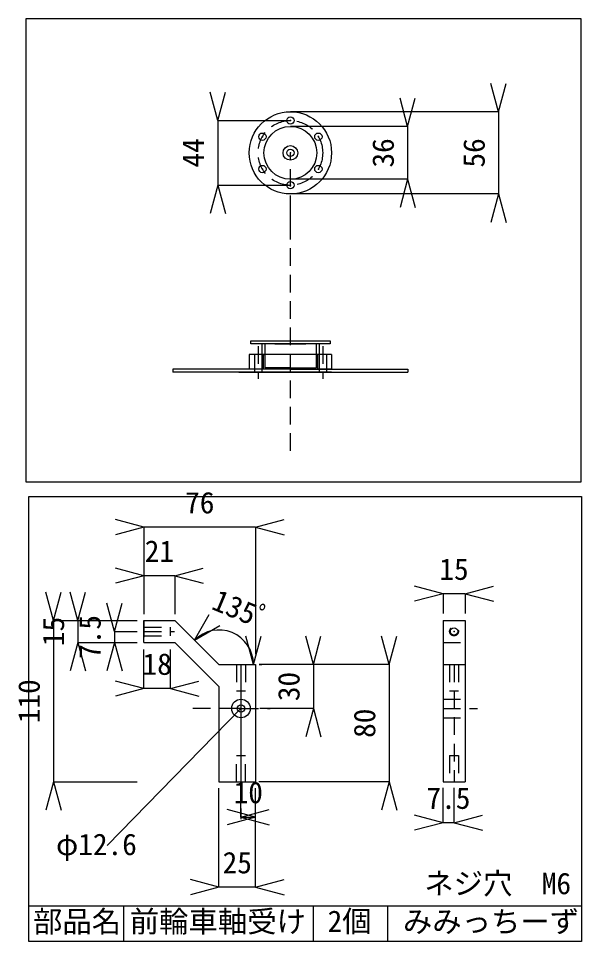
# Model space of a CAD drawing. Units: millimetres, scale not verified. Extents: x -7131 to 2872, y -1658 to 2951.
# Drawn here: x -4070 to -3687, y -1063 to -434 of the extents above; entities that cross this region are included whole.
import ezdxf
from ezdxf.enums import TextEntityAlignment as Align

# ---------------------------------------------------------------- set-up
doc = ezdxf.new("R2010")
doc.units = ezdxf.units.MM
doc.header["$LTSCALE"] = 10
doc.header["$PDMODE"] = 32
doc.header["$PDSIZE"] = 5
doc.linetypes.add('DASHED1', pattern=[1.8, 1.2, -0.6])
for name, color, linetype in [('0-0_ふれーむ', 7, 'Continuous'), ('0-4_車輪', 7, 'Continuous'), ('0-C_ブレーキ', 7, 'Continuous')]:
    doc.layers.add(name, color=color, linetype=linetype)
doc.styles.add('ＭＳ ゴシック', font='')
doc.styles.get('ＭＳ ゴシック').set_extended_font_data('MS Gothic')

msp = doc.modelspace()

# ---------------------------------------------------------------- linework, layer by layer
at = {"layer": '0-0_ふれーむ', "color": 4, "linetype": 'DASHED1'}
msp.add_line((-3918.37, -874.49), (-3918.37, -967.49), dxfattribs=at)
at = {"layer": '0-0_ふれーむ'}
msp.add_lwpolyline([(-4062.83, -760.03), (-3686.53, -760.03), (-3686.53, -1063.21), (-4062.83, -1063.21)], close=True, dxfattribs=at)
at = {"layer": '0-4_車輪', "linetype": 'DASHED1'}
for p, q in [((-3884.72, -729.04), (-3884.72, -526.04)), ((-3984.37, -848.99), (-3966.37, -848.99)), ((-3780.82, -859.49), (-3765.82, -859.49)), ((-3921.37, -874.49), (-3921.37, -892.49)), ((-3915.37, -874.49), (-3915.37, -892.49)), ((-3776.32, -874.49), (-3776.32, -892.49)), ((-3770.32, -874.49), (-3770.32, -892.49)), ((-3921.37, -892.49), (-3915.37, -892.49)), ((-3776.32, -892.49), (-3770.32, -892.49)), ((-3780.82, -898.19), (-3765.82, -898.19)), ((-3780.82, -910.79), (-3765.82, -910.79)), ((-3921.37, -954.49), (-3921.37, -936.49)), ((-3921.37, -936.49), (-3915.37, -936.49)), ((-3915.37, -954.49), (-3915.37, -936.49)), ((-3776.32, -936.49), (-3776.32, -954.49)), ((-3776.32, -936.49), (-3770.32, -936.49)), ((-3770.32, -936.49), (-3770.32, -954.49)), ((-3915.37, -954.49), (-3915.37, -942.49))]:
    msp.add_line(p, q, dxfattribs=at)
at = {"layer": '0-4_車輪', "color": 4, "linetype": 'DASHED1'}
for p, q in [((-3884.72, -574.84), (-3884.72, -557.79)), ((-3984.37, -851.99), (-3963.55, -851.99)), ((-3918.37, -874.49), (-3918.37, -954.49)), ((-3773.32, -874.49), (-3773.32, -954.49)), ((-3921.19, -904.49), (-3951.77, -904.49)), ((-3941.77, -904.49), (-3943.37, -904.49)), ((-3918.37, -904.49), (-3921.19, -904.49)), ((-3918.37, -904.49), (-3921.19, -904.49)), ((-3918.37, -904.49), (-3921.19, -904.49)), ((-3918.37, -904.49), (-3898.37, -904.49)), ((-3780.82, -904.49), (-3757.39, -904.49)), ((-3918.37, -954.49), (-3918.37, -979.75))]:
    msp.add_line(p, q, dxfattribs=at)
at = {"layer": '0-4_車輪'}
for p, q in [((-3904.22, -656.06), (-3904.22, -663.42)), ((-3902.22, -656.06), (-3902.22, -672.42)), ((-3874.23, -656.06), (-3895.23, -656.06)), ((-3895.22, -656.06), (-3874.22, -656.06)), ((-3867.22, -656.06), (-3867.22, -672.42)), ((-3865.22, -656.06), (-3865.22, -663.42)), ((-3857.72, -654.06), (-3857.72, -656.06)), ((-3904.22, -663.42), (-3902.22, -663.42)), ((-3865.22, -663.42), (-3867.22, -663.42)), ((-3984.37, -844.49), (-3984.37, -855.99)), ((-3984.37, -859.49), (-3984.37, -844.49)), ((-3984.37, -844.49), (-3963.37, -844.49)), ((-3963.37, -844.49), (-3933.37, -874.49)), ((-3780.82, -844.49), (-3780.82, -954.49)), ((-3780.82, -844.49), (-3765.82, -844.49)), ((-3765.82, -844.49), (-3765.82, -954.49)), ((-3933.37, -874.49), (-3908.37, -874.49)), ((-3918.37, -874.49), (-3918.37, -954.49)), ((-3908.37, -874.49), (-3908.37, -954.49)), ((-3908.37, -874.49), (-3908.37, -954.49)), ((-3780.82, -874.49), (-3765.82, -874.49)), ((-3933.37, -889.49), (-3933.37, -954.49)), ((-3918.37, -904.49), (-4009.46, -997.91)), ((-3933.37, -954.49), (-3908.37, -954.49)), ((-3933.37, -954.49), (-3908.37, -954.49)), ((-3927.83, -954.49), (-3909.16, -954.49)), ((-3686.53, -1039.16), (-4062.83, -1039.16)), ((-3998.29, -1039.16), (-3998.29, -1063.21)), ((-3869.29, -1039.16), (-3869.29, -1063.21)), ((-3818.65, -1039.16), (-3818.65, -1063.21))]:
    msp.add_line(p, q, dxfattribs=at)
at = {"layer": '0-4_車輪', "color": 4}
for p, q in [((-3984.37, -781.01), (-4003.69, -775.83)), ((-3908.37, -781.01), (-3889.05, -775.83)), ((-3984.37, -781.01), (-4003.69, -786.18)), ((-3908.37, -781.01), (-3984.37, -781.01)), ((-3984.37, -781.01), (-3984.37, -840.21)), ((-3908.37, -781.01), (-3889.05, -786.18)), ((-3908.37, -781.01), (-3908.37, -867.41)), ((-3984.37, -814.02), (-4003.69, -808.84)), ((-3963.37, -814.02), (-3944.05, -808.84)), ((-3984.37, -814.02), (-4003.69, -819.19)), ((-3963.37, -814.02), (-3984.37, -814.02)), ((-3984.37, -814.02), (-3984.37, -840.21)), ((-3963.37, -814.02), (-3944.05, -819.19)), ((-3963.37, -814.02), (-3963.37, -840.21)), ((-3780.82, -826.28), (-3800.14, -821.11)), ((-3765.82, -826.28), (-3746.5, -821.11)), ((-4045.94, -844.49), (-4051.12, -825.17)), ((-4045.94, -844.49), (-4040.77, -825.17)), ((-4029.35, -844.49), (-4034.53, -825.17)), ((-4029.35, -844.49), (-4024.17, -825.17)), ((-3780.82, -826.28), (-3800.14, -831.46)), ((-3765.82, -826.28), (-3780.82, -826.28)), ((-3780.82, -826.28), (-3780.82, -839.7)), ((-3765.82, -826.28), (-3746.5, -831.46)), ((-3765.82, -826.28), (-3765.82, -839.7)), ((-4004.46, -851.99), (-4009.64, -832.67)), ((-4004.46, -851.99), (-3999.29, -832.67)), ((-3949.98, -857.88), (-3939.98, -840.56)), ((-4045.94, -844.49), (-4045.94, -954.49)), ((-4045.94, -844.49), (-3989.05, -844.49)), ((-4029.35, -844.49), (-4029.35, -859.49)), ((-4029.35, -844.49), (-3989.05, -844.49)), ((-3949.98, -857.88), (-3932.66, -847.88)), ((-4004.46, -851.99), (-4004.46, -859.49)), ((-4004.46, -851.99), (-3989.05, -851.99)), ((-4029.35, -859.49), (-4034.53, -878.81)), ((-4029.35, -859.49), (-4024.17, -878.81)), ((-4029.35, -859.49), (-3989.05, -859.49)), ((-4004.46, -859.49), (-4009.64, -878.81)), ((-4004.46, -859.49), (-3999.29, -878.81)), ((-4004.46, -859.49), (-3989.05, -859.49)), ((-3909.89, -874.49), (-3915.07, -855.17)), ((-3909.89, -874.49), (-3904.71, -855.17)), ((-3869.09, -874.49), (-3874.27, -855.17)), ((-3869.09, -874.49), (-3863.92, -855.17)), ((-3817.54, -874.49), (-3822.71, -855.17)), ((-3817.54, -874.49), (-3812.36, -855.17)), ((-3984.37, -890.95), (-3984.37, -864.31)), ((-3966.37, -890.95), (-3966.37, -864.31)), ((-3817.54, -874.49), (-3905.87, -874.49)), ((-3905.87, -874.49), (-3904.18, -874.49)), ((-3883.57, -874.49), (-3900.29, -874.49)), ((-3869.09, -874.49), (-3869.09, -904.49)), ((-3817.54, -874.49), (-3817.54, -954.49)), ((-3984.37, -890.95), (-4003.69, -885.77)), ((-3966.37, -890.95), (-3947.05, -885.77)), ((-3984.37, -890.95), (-4003.69, -896.13)), ((-3966.37, -890.95), (-3984.37, -890.95)), ((-3966.37, -890.95), (-3947.05, -896.13)), ((-3869.09, -904.49), (-3905.49, -904.49)), ((-3869.09, -904.49), (-3874.27, -923.81)), ((-3869.09, -904.49), (-3863.92, -923.81)), ((-4045.94, -954.49), (-4051.12, -973.81)), ((-4045.94, -954.49), (-4040.77, -973.81)), ((-4045.94, -954.49), (-3989.05, -954.49)), ((-3918.37, -978.45), (-3918.37, -954.49)), ((-3817.54, -954.49), (-3906.26, -954.49)), ((-3883.57, -954.49), (-3906.26, -954.49)), ((-3817.54, -954.49), (-3822.71, -973.81)), ((-3817.54, -954.49), (-3812.36, -973.81)), ((-3933.37, -1026.18), (-3933.37, -958.68)), ((-3933.37, -987.47), (-3933.37, -958.68)), ((-3908.37, -1026.18), (-3908.37, -958.68)), ((-3908.37, -978.45), (-3908.37, -958.68)), ((-3780.82, -982.25), (-3780.82, -958.44)), ((-3773.32, -982.25), (-3773.32, -958.44)), ((-3908.37, -978.45), (-3927.69, -973.27)), ((-3918.37, -978.45), (-3899.05, -973.27)), ((-3908.37, -978.45), (-3927.69, -983.63)), ((-3918.37, -978.45), (-3908.37, -978.45)), ((-3918.37, -978.45), (-3899.05, -983.63)), ((-3780.82, -982.25), (-3800.14, -977.07)), ((-3773.32, -982.25), (-3754, -977.07)), ((-3780.82, -982.25), (-3800.14, -987.43)), ((-3773.32, -982.25), (-3780.82, -982.25)), ((-3773.32, -982.25), (-3754, -987.43)), ((-3933.37, -1026.18), (-3952.69, -1021)), ((-3908.37, -1026.18), (-3889.05, -1021)), ((-3933.37, -1026.18), (-3952.69, -1031.35)), ((-3908.37, -1026.18), (-3933.37, -1026.18)), ((-3908.37, -1026.18), (-3889.05, -1031.35))]:
    msp.add_line(p, q, dxfattribs=at)
at = {"layer": '0-4_車輪'}
for points in [[(-3857.72, -656.06), (-3911.72, -656.06), (-3911.72, -654.06), (-3857.72, -654.06)], [(-3984.37, -859.49), (-3963.37, -859.49), (-3933.37, -889.49), (-3933.37, -954.49)], [(-3780.82, -954.49), (-3767.94, -954.49), (-3765.82, -954.49)]]:
    msp.add_lwpolyline(points, dxfattribs=at)
at = {"layer": '0-4_車輪', "linetype": 'DASHED1'}
msp.add_lwpolyline([(-3984.37, -854.99), (-3966.37, -854.99), (-3966.37, -848.99)], dxfattribs=at)
at = {"layer": '0-4_車輪'}
for centre, radius in [((-3884.72, -526.04), 5), ((-3918.37, -904.49), 6.3)]:
    msp.add_circle(centre, radius, dxfattribs=at)
at = {"layer": '0-4_車輪', "linetype": 'DASHED1'}
msp.add_circle((-3773.32, -851.99), 3, dxfattribs=at)
at = {"layer": '0-4_車輪', "color": 4}
msp.add_arc((-3933.37, -874.49), 23.48, 0.00031, 135.00013, dxfattribs=at)
at = {"layer": '0-4_車輪'}
for p in [(-3884.72, -526.04), (-3773.32, -851.99), (-3918.37, -904.49)]:
    msp.add_point(p, dxfattribs=at)
at = {"layer": '0-C_ブレーキ', "color": 4}
for p, q in [((-3743.01, -498.04), (-3748.18, -478.72)), ((-3743.01, -498.04), (-3737.83, -478.72)), ((-3934.11, -504.04), (-3939.28, -484.72)), ((-3934.11, -504.04), (-3928.93, -484.72)), ((-3804.9, -508.04), (-3810.08, -488.72)), ((-3804.9, -508.04), (-3799.73, -488.72)), ((-3743.01, -498.04), (-3884.72, -498.04)), ((-3743.01, -498.04), (-3743.01, -554.04)), ((-3934.11, -504.04), (-3934.11, -548.04)), ((-3934.11, -504.04), (-3884.72, -504.04)), ((-3804.9, -508.04), (-3884.72, -508.04)), ((-3804.9, -508.04), (-3804.9, -544.04)), ((-3804.9, -544.04), (-3884.72, -544.04)), ((-3804.9, -544.04), (-3810.08, -563.36)), ((-3804.9, -544.04), (-3799.73, -563.36)), ((-3934.11, -548.04), (-3939.28, -567.36)), ((-3934.11, -548.04), (-3928.93, -567.36)), ((-3934.11, -548.04), (-3884.72, -548.04)), ((-3743.01, -554.04), (-3884.72, -554.04)), ((-3743.01, -554.04), (-3748.18, -573.36)), ((-3743.01, -554.04), (-3737.83, -573.36))]:
    msp.add_line(p, q, dxfattribs=at)
at = {"layer": '0-C_ブレーキ', "linetype": 'DASHED1'}
for p, q in [((-3906.71, -657.77), (-3906.71, -679.87)), ((-3862.71, -657.77), (-3862.71, -679.87))]:
    msp.add_line(p, q, dxfattribs=at)
at = {"layer": '0-C_ブレーキ'}
for p, q in [((-3909.22, -663.42), (-3909.22, -675.42)), ((-3904.22, -663.42), (-3904.22, -675.42)), ((-3903.23, -663.42), (-3903.23, -673.42)), ((-3866.23, -663.42), (-3866.23, -673.42)), ((-3865.22, -663.42), (-3865.22, -675.42)), ((-3860.22, -663.42), (-3860.22, -675.42)), ((-3856.72, -663.42), (-3856.72, -673.42)), ((-3884.72, -672.42), (-3902.22, -672.42)), ((-3884.72, -672.42), (-3867.22, -672.42)), ((-3884.72, -673.42), (-3964.72, -673.42)), ((-3964.72, -673.42), (-3964.72, -675.42)), ((-3884.72, -675.42), (-3964.72, -675.42)), ((-3919.72, -675.42), (-3839.72, -675.42)), ((-3856.72, -673.42), (-3912.72, -673.42)), ((-3856.72, -675.42), (-3912.72, -675.42)), ((-3884.72, -673.42), (-3804.72, -673.42)), ((-3884.72, -675.42), (-3863.81, -675.42)), ((-3884.72, -675.42), (-3804.72, -675.42)), ((-3804.72, -673.42), (-3804.72, -675.42))]:
    msp.add_line(p, q, dxfattribs=at)
msp.add_lwpolyline([(-4064.6, -434.5), (-3687.06, -434.5), (-3687.06, -750.35), (-4064.6, -750.35)], close=True, dxfattribs=at)
msp.add_lwpolyline([(-3856.72, -663.42), (-3912.72, -663.42), (-3912.72, -673.42)], dxfattribs=at)
for centre, radius in [((-3884.72, -526.04), 28), ((-3884.72, -504.04), 2.5), ((-3884.72, -526.04), 18), ((-3903.77, -515.04), 2.5), ((-3865.67, -515.04), 2.5), ((-3903.77, -537.04), 2.5), ((-3865.67, -537.04), 2.5), ((-3884.72, -548.04), 2.5)]:
    msp.add_circle(centre, radius, dxfattribs=at)
at = {"layer": '0-C_ブレーキ', "linetype": 'DASHED1'}
msp.add_circle((-3884.72, -526.04), 22, dxfattribs=at)
at = {"layer": '0-C_ブレーキ'}
for p in [(-3884.72, -504.04), (-3903.77, -515.04), (-3865.67, -515.04), (-3903.77, -537.04), (-3865.67, -537.04), (-3884.72, -548.04)]:
    msp.add_point(p, dxfattribs=at)

# ---------------------------------------------------------------- texts
at = {"layer": '0-4_車輪', "color": 4, "style": 'ＭＳ ゴシック'}
for s, p in [('76', (-3956.37, -776.01)), ('21', (-3983.87, -809.02)), ('15', (-3783.32, -821.28)), ('18', (-3985.37, -885.95)), ('10', (-3923.37, -973.45)), ('7.5', (-3792.07, -977.25)), ('φ12.6', (-4044.28, -1008.74)), ('25', (-3930.87, -1021.18)), ('ネジ穴\u3000M6', (-3793.57, -1035.37)), ('部品名', (-4059.93, -1061.29)), ('前輪車軸受け', (-3994.08, -1061.29)), ('2個', (-3859.4, -1061.11)), ('みみっちーず', (-3808.11, -1061.29))]:
    msp.add_text(s, height=14.66, dxfattribs=at).set_placement(p, align=Align.BOTTOM_LEFT)
for s, rotation, p in [('135ﾟ', 337.5, (-3940.95, -840.52)), ('7.5', 90, (-4009.46, -870.74)), ('15', 90, (-4034.35, -861.99)), ('110', 90, (-4050.94, -914.49)), ('30', 90, (-3874.09, -899.49)), ('80', 90, (-3822.54, -924.49))]:
    msp.add_text(s, height=14.66, rotation=rotation, dxfattribs=at).set_placement(p, align=Align.BOTTOM_LEFT)
at = {"layer": '0-C_ブレーキ', "color": 4, "style": 'ＭＳ ゴシック'}
for s, p in [('44', (-3939.11, -536.04)), ('36', (-3809.9, -536.04)), ('56', (-3748.01, -536.04))]:
    msp.add_text(s, height=14.66, rotation=90, dxfattribs=at).set_placement(p, align=Align.BOTTOM_LEFT)

doc.saveas('drawing.dxf')
